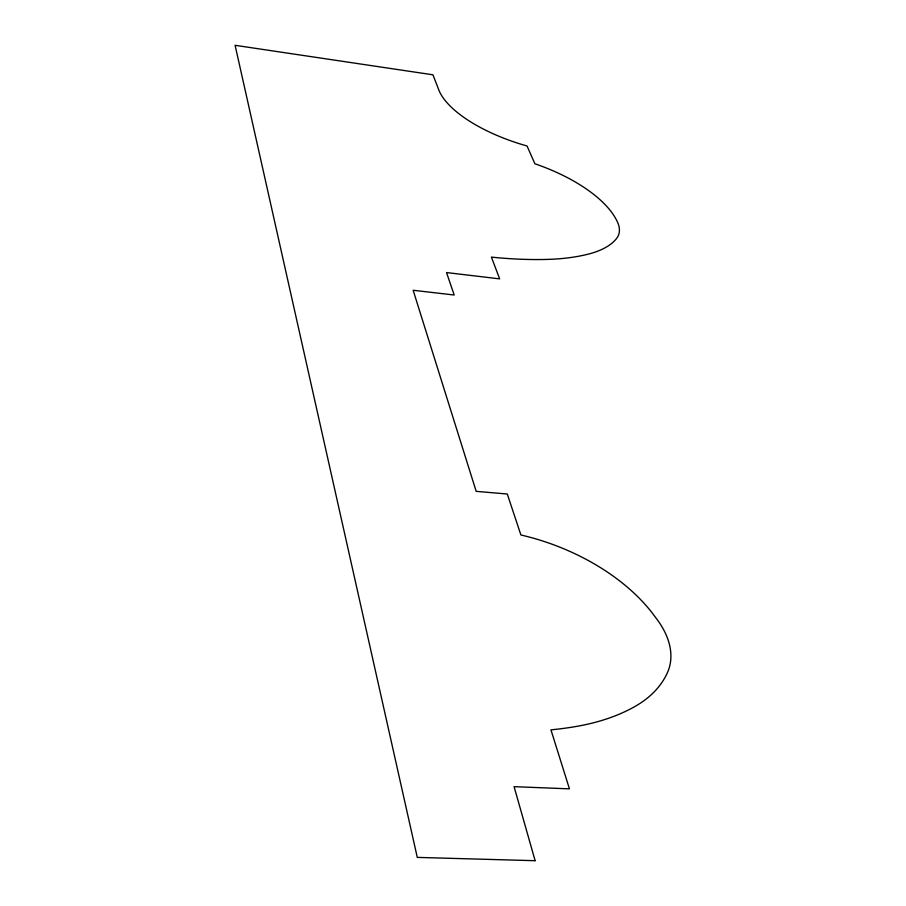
<?xml version="1.0" encoding="UTF-8"?>
<svg xmlns="http://www.w3.org/2000/svg" width="906" height="906" viewBox="0 0 906 906"><rect width="100%" height="100%" fill="white"/><g stroke="black" fill="none" stroke-linecap="round" stroke-linejoin="round"><path stroke-width="1.36" d="M535.129 860.7L417.281 857.393L235.096 45.3L432.932 74.802L439.184 90.906A101.54 41.008 16.5 0 0 527.032 145.979L534.902 163.782A113.431 50.77 16.6 0 1 617.303 221.71A67.055 29.819 17.1 0 1 616.069 239.116A122.627 54.281 16.4 0 1 589.693 253.759A178.21 77.769 15.9 0 1 545.65 259.456A251.54 107.021 15.4 0 1 491.403 257.111L499.659 278.867L446.522 272.559L454.2 295.016L413.147 290.271L476.182 491.358L507.281 494.008L520.905 534.982A166.115 102.084 19.2 0 1 655.446 617.314A106.342 64.303 20.2 0 1 667.495 672.501A168.267 101.8 18.8 0 1 635.219 706.329A227.044 135.889 17.7 0 1 577.349 726.261A302.298 176.761 16.6 0 1 550.95 729.851L569.444 788.854L514.076 786.668L535.129 860.7"/></g></svg>
